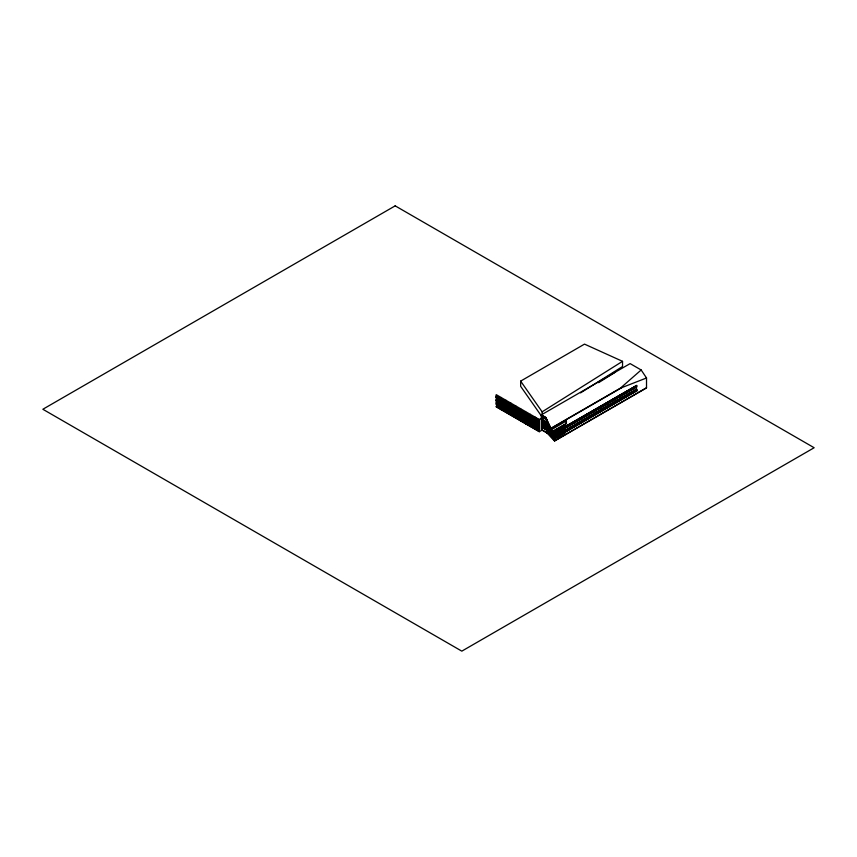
<?xml version="1.0" encoding="UTF-8"?>
<svg xmlns="http://www.w3.org/2000/svg" width="857" height="857" viewBox="0 0 857 857"><rect width="100%" height="100%" fill="white"/><g stroke="black" fill="none" stroke-linecap="round" stroke-linejoin="round"><path stroke-width="1.29" d="M535.1 420.991L535.057 421.73L535.057 420.316M535.1 424.226L535.057 424.965L535.057 423.551M500.97 400.208L500.927 402.019L500.97 401.28L496.224 397.905L539.332 422.747M500.97 403.443L500.927 405.265L500.97 404.515L496.224 401.14L539.332 425.94L535.25 423.519M505.801 403.433L505.801 404.836L505.844 404.097L501.463 401.558L501.452 400.498L501.109 402.126L501.463 400.498M505.801 406.668L505.801 408.082L505.844 407.332L501.463 404.804L501.452 403.733L501.109 405.361L501.463 403.733M510.676 406.239L510.676 407.653L510.729 406.914L505.984 403.529M510.676 409.475L510.676 410.889L510.729 410.149L505.984 406.775M515.603 408.66L515.55 410.471L515.603 409.732L510.858 406.347M515.603 411.896L515.55 413.706L515.603 412.967L510.858 409.582M520.424 411.874L520.424 413.288L520.478 412.538L515.732 409.164M520.424 415.109L520.424 416.523L520.478 415.784L515.732 412.399M525.309 414.692L525.309 416.106L525.352 415.356L520.606 411.981M525.309 417.927L525.309 419.341L525.352 418.591L520.606 415.217M530.226 417.102L530.183 418.912L530.226 418.173L525.491 414.799M530.226 420.337L530.183 422.158L530.226 421.408L525.491 418.034M500.97 406.871L500.927 409.325L500.97 408.575L496.578 406.047L496.578 401.987M505.801 409.967L502.556 407.793M510.676 412.785L505.984 410.075M520.424 418.42L515.732 415.709M525.309 421.226L520.606 418.516M535.057 426.861L535.057 429.025L535.1 428.286L530.719 425.758L530.365 424.151M551.651 431.125L542.342 425.747L542.438 427.247M496.203 401.13L496.578 398.751M542.299 429.968L539.289 431.703L496.203 406.829L496.578 406.047M501.109 409.432L501.463 407.161L501.088 409.421M505.984 404.943L506.337 404.375M505.984 408.178L506.337 407.611M505.984 412.249L506.337 409.967M510.858 407.761L511.211 407.193M510.858 410.996L511.211 410.428M510.858 415.056L510.858 412.892M515.732 410.578L516.085 410.01M515.732 413.813L516.085 413.245M515.732 417.873L516.085 415.602M520.606 413.395L520.96 412.828M520.606 416.631L520.96 416.063M520.606 420.691L520.96 418.42M525.491 416.202L525.844 415.634M525.491 419.448L525.844 418.88M525.491 423.508L525.491 421.333M530.365 419.019L530.365 417.605M530.365 422.255L530.365 420.841M530.365 426.315L530.719 425.758M596.868 411.938L553.408 437.424L552.486 433.246L548.052 422.822L542.481 419.609L542.481 417.284L546.787 419.769M635.262 386.303L636.569 387.053L636.569 385.607L552.411 434.199L550.623 428.446L620.339 388.2L641.165 369.978L646.521 377.98L646.521 387.932L554.533 441.044L553.793 438.655L636.612 390.835L636.612 389.389L620.039 398.559M553.729 438.281L552.947 434.445M542.127 415.731L542.127 411.831L622.536 361.333L622.536 366.517L580.564 392.881M598.604 382.661L615.412 372.109L614.48 371.574M636.612 389.389L553.408 437.424L552.797 433.149L542.106 427.343L542.342 425.747M542.127 417.027L520.649 386.314L520.649 381.119L584.506 344.118L622.536 361.333M496.203 396.009L535.218 418.527M496.246 400.819L535.218 423.369M535.218 426.325L530.344 422.48L525.47 420.637L520.595 416.845L515.71 415.002L510.836 411.21L505.962 409.367L498.003 404.001L496.203 403.743L539.289 428.682M501.088 406.625L496.203 402.769L539.289 427.622L496.203 402.544M510.836 412.249L505.962 408.403L501.12 406.604M535.218 417.166L535.218 429.121M535.218 417.766L539.332 420.026M535.25 418.12L539.289 420.712M553.933 436.984L541.345 429.711L541.345 414.863L630.12 363.604L641.165 369.978M535.25 418.709L496.203 396.298L539.332 421.13M535.218 419.716L539.289 422.137M535.218 419.791L522.384 411.606L520.595 411.339L517.51 408.789L515.71 408.532L512.636 405.982L510.836 405.715L507.762 403.165L505.962 402.897L502.888 400.348L501.088 400.08L498.003 397.53L496.203 397.262L539.289 422.072M530.344 423.519L525.47 419.662L520.595 417.82L512.636 412.453L510.836 412.185M539.289 431.703L539.289 419.523L541.517 418.237M535.218 424.236L539.332 426.572L530.719 421.687M535.25 425.179L530.344 423.444M535.218 425.715L539.332 428.039M535.218 426.957L539.332 429.282L496.203 404.429M551.662 427.997L550.74 428.232L542.106 423.529L541.988 421.901M542.717 423.604L544.002 422.855M539.289 429.935L535.25 427.493L539.332 429.85M539.289 430.535L535.218 428.114L539.332 430.514M539.289 430.975L535.25 428.532L539.332 430.953M539.289 431.478L496.224 406.614M621.732 387.653L550.933 428.532L552.658 433.931L636.73 385.393L636.73 387.085L552.786 435.42M551.34 429.796L566.402 420.937L566.402 423.658L552.026 431.949M551.962 431.757L566.198 423.54L566.198 421.216M552.251 432.656L564.688 425.479L564.688 426.99M552.369 433.942L636.569 385.607M552.754 435.163L636.322 386.914L636.322 385.468M553.14 435.72L564.806 428.982L564.806 430.118L553.44 436.684M599.182 410.599L617.715 399.898M568.03 429.303L570.323 427.986M573.762 425.993L576.054 424.676M578.346 423.347L580.639 422.03M584.078 420.048L586.359 418.719M593.237 414.756L596.676 412.763M603.553 408.8L610.42 404.825M613.858 402.844L620.736 398.88M623.028 397.552L625.321 396.234M628.759 394.241L631.052 392.924M554.115 438.066L636.258 390.642L636.258 389.196M637.201 390.631L554.061 438.634L554.704 440.744L646.521 387.728M554.19 439.052L564.742 432.956L564.742 434.735L554.65 440.562M551.919 431.242L541.988 425.672L541.988 427.439L552.486 433.513M620.339 388.2L646.521 377.98M550.697 428.296L552.465 432.26L549.883 426.347L541.613 421.687M552.904 435.72L552.679 432.999M552.711 433.246L553.129 435.056L547.237 431.649L547.237 432.699L553.697 436.438M550.387 428.446L541.988 423.594L550.74 428.232L549.958 426.336L542.342 421.944L542.342 423.39M535.218 422.051L496.203 399.533L539.332 424.408M635.626 390.278L636.612 390.835M541.345 414.863L545.823 417.445L552.251 431.907M541.345 415.024L545.92 417.67M546.702 419.555L542.256 416.995L542.256 419.63L548.137 423.026M541.613 419.941L547.098 423.112L547.098 423.883L541.613 420.723M539.289 419.523L496.203 394.638L496.203 397.894M541.613 421.033L549.101 425.361M541.613 424.247L550.858 429.582M530.719 418.452L539.332 423.369M541.613 424.879L551.201 430.418M496.203 399.298L535.218 421.826M542.342 427.193L552.658 433.149M552.701 436.063L541.613 429.657L541.613 415.013M496.203 403.743L539.332 428.596M496.578 404.343L499.877 406.239M511.211 412.785L515.603 415.324L515.55 417.766L515.603 417.027L511.211 414.488M525.844 421.237L530.226 423.765L530.183 426.218L530.226 425.468L525.844 422.94M530.719 424.044L534.007 425.95M506.337 411.681L510.729 414.21L510.676 414.949L510.729 412.506M516.085 417.305L520.478 419.844L520.424 420.583L520.478 418.141M520.96 420.123L525.352 422.662L525.309 423.401L525.352 420.948M551.758 434.735L553.515 436.631L553.515 439.92L545.577 431.36M547.344 432.496L553.515 439.159M520.649 381.119L542.127 411.831M550.944 429.775L553.333 435.442M551.683 431.564L550.312 428.264L551.972 432.731M545.823 417.445L550.676 428.318M550.365 428.189L550.687 428.982M553.044 435.41L553.59 437.156L636.826 389.089L636.826 390.846M553.076 434.981L552.529 432.731M552.765 435.292L553.386 437.295M553.804 438.634L554.458 440.744L553.868 436.834L554.533 441.044M553.783 436.256L554.061 438.098M553.461 436.449L553.933 439.063M552.819 434.113L553.193 436.684M552.112 432.271L552.411 434.199M551.533 430.792L551.726 431.949M547.098 424.194L547.098 424.847M530.344 414.349L530.344 426.54M525.47 411.542L525.47 423.722M520.595 408.725L520.595 420.905M515.71 405.907L515.71 418.087M510.836 403.09L510.836 415.281M505.962 400.273L505.962 412.463M505.844 409.689L505.801 412.142L505.844 411.392L501.463 408.864L501.452 407.15M501.088 397.466L501.088 409.646M395.184 205.851L42.85 409.26L461.816 651.149L814.15 447.74L395.184 205.851M496.246 397.552L535.25 420.08L496.246 397.552M535.25 419.212L539.332 421.633L535.218 419.234M535.25 421.548L539.332 423.969L535.25 421.548M535.25 422.49L539.289 424.933L535.218 422.512M535.25 422.897L522.384 414.842L520.595 414.584L517.51 412.035L515.71 411.767L512.636 409.218L510.836 408.95L507.762 406.4L505.962 406.132L502.888 403.583L501.088 403.315L498.003 400.765L496.203 400.508L539.289 425.34L535.218 422.919M535.25 424.751L539.289 427.193L535.218 424.772"/></g></svg>
